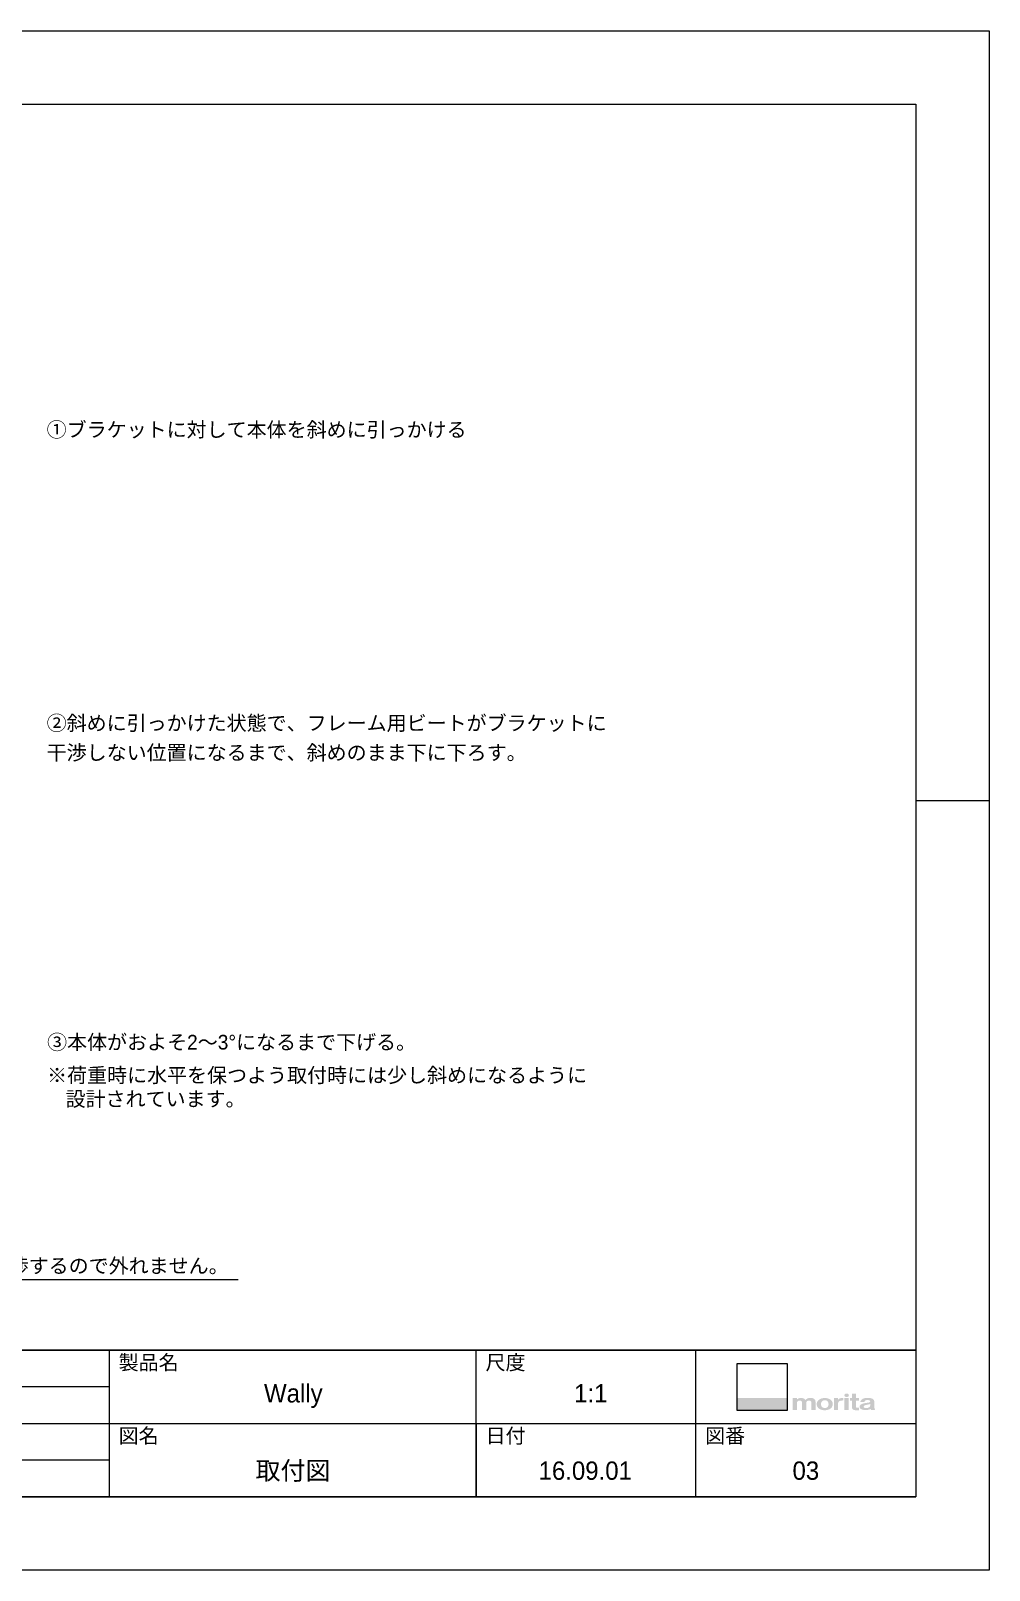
# Model space of a CAD drawing. Header units: millimetres. Extents: x 294 to 1873, y 2566 to 2986.
# Drawn here: x 786.8 to 917.5, y 2566 to 2776 of the extents above; entities that cross this region are included whole.
import ezdxf
from ezdxf import colors
from ezdxf.entities.mleader import LeaderData, LeaderLine
from ezdxf.enums import TextEntityAlignment as Align
from ezdxf.math import Vec2, Vec3

# ---------------------------------------------------------------- set-up
doc = ezdxf.new("R2010")
doc.units = ezdxf.units.MM
doc.layers.add('0 @ 1', color=7, linetype='Continuous')
doc.layers.add('寸法', color=255, linetype='Continuous', lineweight=9)
doc.layers.add('寸法・仕様', color=255, linetype='Continuous', lineweight=9)
doc.styles.add('x1', font='', dxfattribs={"height": 2})
doc.styles.add('図面枠', font='', dxfattribs={"height": 2.5})
doc.styles.get('x1').set_extended_font_data('MS PGothic')
doc.styles.get('図面枠').set_extended_font_data('MS PGothic')

# ---------------------------------------------------------------- blocks, each defined once
blk = doc.blocks.new('Morita Aluminum for WEB')
h = blk.add_hatch(color=256)
h.dxf.hatch_style = 1
edge = h.paths.add_edge_path()
edge.add_spline(control_points=[(265.61, 18.56), (265.61, 18.72), (265.61, 18.85), (265.61, 18.85), (265.61, 18.98), (265.65, 19.08), (265.74, 19.15)], knot_values=[19, 19, 19, 19, 19.375023, 19.375023, 19.375023, 20.375023, 20.375023, 20.375023, 20.375023], degree=3, periodic=0)
edge.add_spline(control_points=[(265.74, 19.15), (265.8, 19.2), (265.88, 19.22), (265.97, 19.22)], knot_values=[18, 18, 18, 18, 19, 19, 19, 19], degree=3, periodic=0)
edge.add_spline(control_points=[(265.97, 19.22), (266.06, 19.22), (266.12, 19.21), (266.18, 19.18)], knot_values=[17, 17, 17, 17, 18, 18, 18, 18], degree=3, periodic=0)
edge.add_spline(control_points=[(266.18, 19.18), (266.26, 19.13), (266.31, 19.05), (266.31, 18.94)], knot_values=[16, 16, 16, 16, 17, 17, 17, 17], degree=3, periodic=0)
edge.add_spline(control_points=[(266.31, 18.94), (266.31, 18.94), (266.31, 17.92), (266.31, 17.92), (266.31, 17.92), (266.45, 17.92), (266.59, 17.92)], knot_values=[14.5, 14.5, 14.5, 14.5, 15.5, 15.5, 15.5, 16, 16, 16, 16], degree=3, periodic=0)
edge.add_spline(control_points=[(266.59, 17.92), (266.74, 17.92), (266.88, 17.92), (266.88, 17.92), (266.88, 17.92), (266.88, 18.15), (266.88, 18.39)], knot_values=[13.5, 13.5, 13.5, 13.5, 14, 14, 14, 14.5, 14.5, 14.5, 14.5], degree=3, periodic=0)
edge.add_spline(control_points=[(266.88, 18.39), (266.88, 18.62), (266.88, 18.85), (266.88, 18.85), (266.88, 18.99), (266.92, 19.09), (266.99, 19.15)], knot_values=[12, 12, 12, 12, 12.5, 12.5, 12.5, 13.5, 13.5, 13.5, 13.5], degree=3, periodic=0)
edge.add_spline(control_points=[(266.99, 19.15), (267.06, 19.2), (267.14, 19.22), (267.24, 19.22)], knot_values=[11, 11, 11, 11, 12, 12, 12, 12], degree=3, periodic=0)
edge.add_spline(control_points=[(267.24, 19.22), (267.33, 19.22), (267.4, 19.21), (267.45, 19.18)], knot_values=[10, 10, 10, 10, 11, 11, 11, 11], degree=3, periodic=0)
edge.add_spline(control_points=[(267.45, 19.18), (267.55, 19.12), (267.6, 19.04), (267.6, 18.94)], knot_values=[9, 9, 9, 9, 10, 10, 10, 10], degree=3, periodic=0)
edge.add_spline(control_points=[(267.6, 18.94), (267.6, 18.94), (267.6, 17.92), (267.6, 17.92), (267.6, 17.92), (267.74, 17.92), (267.88, 17.92)], knot_values=[7.5, 7.5, 7.5, 7.5, 8.5, 8.5, 8.5, 9, 9, 9, 9], degree=3, periodic=0)
edge.add_spline(control_points=[(267.88, 17.92), (268.01, 17.92), (268.15, 17.92), (268.15, 17.92), (268.15, 17.92), (268.15, 18.2), (268.15, 18.48)], knot_values=[6.5, 6.5, 6.5, 6.5, 7, 7, 7, 7.5, 7.5, 7.5, 7.5], degree=3, periodic=0)
edge.add_spline(control_points=[(268.15, 18.48), (268.15, 18.76), (268.15, 19.04), (268.15, 19.04), (268.15, 19.4), (267.92, 19.58), (267.45, 19.58)], knot_values=[5, 5, 5, 5, 5.5, 5.5, 5.5, 6.5, 6.5, 6.5, 6.5], degree=3, periodic=0)
edge.add_spline(control_points=[(267.45, 19.58), (267.16, 19.58), (266.94, 19.49), (266.78, 19.3)], knot_values=[4, 4, 4, 4, 5, 5, 5, 5], degree=3, periodic=0)
edge.add_spline(control_points=[(266.78, 19.3), (266.63, 19.49), (266.43, 19.58), (266.18, 19.58)], knot_values=[3, 3, 3, 3, 4, 4, 4, 4], degree=3, periodic=0)
edge.add_spline(control_points=[(266.18, 19.58), (265.93, 19.58), (265.74, 19.5), (265.61, 19.34)], knot_values=[2, 2, 2, 2, 3, 3, 3, 3], degree=3, periodic=0)
edge.add_spline(control_points=[(265.61, 19.34), (265.61, 19.34), (265.61, 19.56), (265.61, 19.56), (265.61, 19.56), (265.47, 19.56), (265.33, 19.56)], knot_values=[0.5, 0.5, 0.5, 0.5, 1.5, 1.5, 1.5, 2, 2, 2, 2], degree=3, periodic=0)
edge.add_spline(control_points=[(265.33, 19.56), (265.19, 19.56), (265.05, 19.56), (265.05, 19.56), (265.05, 19.56), (265.05, 19.33), (265.05, 19.04)], knot_values=[22.624977, 22.624977, 22.624977, 22.624977, 23.124977, 23.124977, 23.124977, 23.5, 23.5, 23.5, 23.5], degree=3, periodic=0)
edge.add_spline(control_points=[(265.05, 19.04), (265.05, 18.75), (265.05, 18.41), (265.05, 18.18)], knot_values=[22.249985, 22.249985, 22.249985, 22.249985, 22.624977, 22.624977, 22.624977, 22.624977], degree=3, periodic=0)
edge.add_spline(control_points=[(265.05, 18.18), (265.05, 18.12), (265.05, 18.07), (265.05, 18.03)], knot_values=[22.156237, 22.156237, 22.156237, 22.156237, 22.249985, 22.249985, 22.249985, 22.249985], degree=3, periodic=0)
edge.add_spline(control_points=[(265.05, 18.03), (265.05, 17.99), (265.05, 17.96), (265.05, 17.94)], knot_values=[22.062489, 22.062489, 22.062489, 22.062489, 22.156237, 22.156237, 22.156237, 22.156237], degree=3, periodic=0)
edge.add_spline(control_points=[(265.05, 17.94), (265.05, 17.94), (265.05, 17.93), (265.05, 17.93)], knot_values=[22.039052, 22.039052, 22.039052, 22.039052, 22.062489, 22.062489, 22.062489, 22.062489], degree=3, periodic=0)
edge.add_spline(control_points=[(265.05, 17.93), (265.05, 17.93), (265.05, 17.93), (265.05, 17.92)], knot_values=[22.015615, 22.015615, 22.015615, 22.015615, 22.039052, 22.039052, 22.039052, 22.039052], degree=3, periodic=0)
edge.add_spline(control_points=[(265.05, 17.92), (265.05, 17.92), (265.05, 17.92), (265.05, 17.92), (265.05, 17.92), (265.05, 17.92), (265.05, 17.92)], knot_values=[21.999868, 21.999868, 21.999868, 21.999868, 22, 22, 22, 22.000234, 22.000234, 22.000234, 22.000234], degree=3, periodic=0)
edge.add_spline(control_points=[(265.06, 17.92), (265.06, 17.92), (265.06, 17.92), (265.06, 17.92)], knot_values=[21.921867, 21.921867, 21.921867, 21.921867, 21.968741, 21.968741, 21.968741, 21.968741], degree=3, periodic=0)
edge.add_spline(control_points=[(265.06, 17.92), (265.07, 17.92), (265.07, 17.92), (265.08, 17.92)], knot_values=[21.874992, 21.874992, 21.874992, 21.874992, 21.921867, 21.921867, 21.921867, 21.921867], degree=3, periodic=0)
edge.add_spline(control_points=[(265.08, 17.92), (265.1, 17.92), (265.14, 17.92), (265.18, 17.92)], knot_values=[21.687496, 21.687496, 21.687496, 21.687496, 21.874992, 21.874992, 21.874992, 21.874992], degree=3, periodic=0)
edge.add_spline(control_points=[(265.18, 17.92), (265.23, 17.92), (265.28, 17.92), (265.33, 17.92)], knot_values=[21.5, 21.5, 21.5, 21.5, 21.687496, 21.687496, 21.687496, 21.687496], degree=3, periodic=0)
edge.add_spline(control_points=[(265.33, 17.92), (265.38, 17.92), (265.43, 17.92), (265.48, 17.92)], knot_values=[21.312504, 21.312504, 21.312504, 21.312504, 21.5, 21.5, 21.5, 21.5], degree=3, periodic=0)
edge.add_spline(control_points=[(265.48, 17.92), (265.52, 17.92), (265.56, 17.92), (265.58, 17.92)], knot_values=[21.125007, 21.125007, 21.125007, 21.125007, 21.312504, 21.312504, 21.312504, 21.312504], degree=3, periodic=0)
edge.add_spline(control_points=[(265.58, 17.92), (265.59, 17.92), (265.59, 17.92), (265.6, 17.92)], knot_values=[21.078133, 21.078133, 21.078133, 21.078133, 21.125007, 21.125007, 21.125007, 21.125007], degree=3, periodic=0)
edge.add_spline(control_points=[(265.61, 17.92), (265.61, 17.92), (265.61, 17.92), (265.61, 17.92), (265.61, 17.92), (265.61, 17.92), (265.61, 17.92)], knot_values=[20.999766, 20.999766, 20.999766, 20.999766, 21.000081, 21.000081, 21.000081, 21.000315, 21.000315, 21.000315, 21.000315], degree=3, periodic=0)
edge.add_spline(control_points=[(265.61, 17.93), (265.61, 17.93), (265.61, 17.93), (265.61, 17.93)], knot_values=[20.937511, 20.937511, 20.937511, 20.937511, 20.960948, 20.960948, 20.960948, 20.960948], degree=3, periodic=0)
edge.add_spline(control_points=[(265.61, 17.93), (265.61, 17.94), (265.61, 17.96), (265.61, 17.98)], knot_values=[20.843763, 20.843763, 20.843763, 20.843763, 20.937511, 20.937511, 20.937511, 20.937511], degree=3, periodic=0)
edge.add_spline(control_points=[(265.61, 17.98), (265.61, 18.01), (265.61, 18.04), (265.61, 18.07)], knot_values=[20.750015, 20.750015, 20.750015, 20.750015, 20.843763, 20.843763, 20.843763, 20.843763], degree=3, periodic=0)
edge.add_spline(control_points=[(265.61, 18.07), (265.61, 18.2), (265.61, 18.39), (265.61, 18.56)], knot_values=[20.375023, 20.375023, 20.375023, 20.375023, 20.750015, 20.750015, 20.750015, 20.750015], degree=3, periodic=0)
edge = h.paths.add_edge_path()
edge.add_spline(control_points=[(270.49, 18.77), (270.49, 19.05), (270.36, 19.26), (270.09, 19.41)], knot_values=[3, 3, 3, 3, 4, 4, 4, 4], degree=3, periodic=0)
edge.add_spline(control_points=[(270.09, 19.41), (269.88, 19.53), (269.63, 19.58), (269.33, 19.57)], knot_values=[2, 2, 2, 2, 3, 3, 3, 3], degree=3, periodic=0)
edge.add_spline(control_points=[(269.33, 19.57), (268.99, 19.55), (268.73, 19.45), (268.55, 19.27)], knot_values=[1, 1, 1, 1, 2, 2, 2, 2], degree=3, periodic=0)
edge.add_spline(control_points=[(268.55, 19.27), (268.39, 19.11), (268.31, 18.93), (268.31, 18.73)], knot_values=[0, 0, 0, 0, 1, 1, 1, 1], degree=3, periodic=0)
edge.add_spline(control_points=[(268.31, 18.73), (268.31, 18.44), (268.44, 18.22), (268.71, 18.07)], knot_values=[7, 7, 7, 7, 8, 8, 8, 8], degree=3, periodic=0)
edge.add_spline(control_points=[(268.71, 18.07), (268.91, 17.96), (269.14, 17.9), (269.41, 17.9)], knot_values=[6, 6, 6, 6, 7, 7, 7, 7], degree=3, periodic=0)
edge.add_spline(control_points=[(269.41, 17.9), (269.68, 17.9), (269.91, 17.96), (270.11, 18.07)], knot_values=[5, 5, 5, 5, 6, 6, 6, 6], degree=3, periodic=0)
edge.add_spline(control_points=[(270.11, 18.07), (270.37, 18.21), (270.49, 18.44), (270.49, 18.77)], knot_values=[4, 4, 4, 4, 5, 5, 5, 5], degree=3, periodic=0)
edge = h.paths.add_edge_path(flags=16)
edge.add_spline(control_points=[(268.9, 18.79), (268.91, 18.94), (268.97, 19.07), (269.09, 19.16)], knot_values=[7, 7, 7, 7, 8, 8, 8, 8], degree=3, periodic=0)
edge.add_spline(control_points=[(269.09, 19.16), (269.18, 19.23), (269.29, 19.27), (269.43, 19.27)], knot_values=[6, 6, 6, 6, 7, 7, 7, 7], degree=3, periodic=0)
edge.add_spline(control_points=[(269.43, 19.27), (269.62, 19.27), (269.76, 19.2), (269.85, 19.05)], knot_values=[5, 5, 5, 5, 6, 6, 6, 6], degree=3, periodic=0)
edge.add_spline(control_points=[(269.85, 19.05), (269.91, 18.95), (269.94, 18.82), (269.92, 18.64)], knot_values=[4, 4, 4, 4, 5, 5, 5, 5], degree=3, periodic=0)
edge.add_spline(control_points=[(269.92, 18.64), (269.9, 18.51), (269.85, 18.41), (269.79, 18.34)], knot_values=[3, 3, 3, 3, 4, 4, 4, 4], degree=3, periodic=0)
edge.add_spline(control_points=[(269.79, 18.34), (269.69, 18.24), (269.54, 18.19), (269.33, 18.21)], knot_values=[2, 2, 2, 2, 3, 3, 3, 3], degree=3, periodic=0)
edge.add_spline(control_points=[(269.33, 18.21), (269.17, 18.24), (269.05, 18.31), (268.97, 18.43)], knot_values=[1, 1, 1, 1, 2, 2, 2, 2], degree=3, periodic=0)
edge.add_spline(control_points=[(268.97, 18.43), (268.91, 18.52), (268.88, 18.64), (268.9, 18.79)], knot_values=[0, 0, 0, 0, 1, 1, 1, 1], degree=3, periodic=0)
edge = h.paths.add_edge_path()
edge.add_spline(control_points=[(271.22, 18.54), (271.22, 18.7), (271.22, 18.82), (271.22, 18.82), (271.22, 18.95), (271.28, 19.05), (271.39, 19.13)], knot_values=[7, 7, 7, 7, 7.375023, 7.375023, 7.375023, 8.375023, 8.375023, 8.375023, 8.375023], degree=3, periodic=0)
edge.add_spline(control_points=[(271.39, 19.13), (271.51, 19.2), (271.65, 19.23), (271.83, 19.23)], knot_values=[6, 6, 6, 6, 7, 7, 7, 7], degree=3, periodic=0)
edge.add_spline(control_points=[(271.83, 19.23), (271.83, 19.23), (271.93, 19.23), (271.93, 19.23), (271.93, 19.23), (271.93, 19.32), (271.93, 19.4)], knot_values=[4.5, 4.5, 4.5, 4.5, 5.5, 5.5, 5.5, 6, 6, 6, 6], degree=3, periodic=0)
edge.add_spline(control_points=[(271.93, 19.4), (271.93, 19.49), (271.93, 19.57), (271.93, 19.57), (271.81, 19.58), (271.7, 19.57), (271.6, 19.55)], knot_values=[3, 3, 3, 3, 3.5, 3.5, 3.5, 4.5, 4.5, 4.5, 4.5], degree=3, periodic=0)
edge.add_spline(control_points=[(271.6, 19.55), (271.46, 19.52), (271.34, 19.45), (271.22, 19.35)], knot_values=[2, 2, 2, 2, 3, 3, 3, 3], degree=3, periodic=0)
edge.add_spline(control_points=[(271.22, 19.35), (271.22, 19.35), (271.22, 19.56), (271.22, 19.56), (271.22, 19.56), (271.08, 19.56), (270.94, 19.56)], knot_values=[0.5, 0.5, 0.5, 0.5, 1.5, 1.5, 1.5, 2, 2, 2, 2], degree=3, periodic=0)
edge.add_spline(control_points=[(270.94, 19.56), (270.8, 19.56), (270.65, 19.56), (270.65, 19.56), (270.65, 19.56), (270.65, 19.33), (270.65, 19.04)], knot_values=[10.624977, 10.624977, 10.624977, 10.624977, 11.124977, 11.124977, 11.124977, 11.5, 11.5, 11.5, 11.5], degree=3, periodic=0)
edge.add_spline(control_points=[(270.65, 19.04), (270.65, 18.76), (270.65, 18.41), (270.65, 18.18)], knot_values=[10.249985, 10.249985, 10.249985, 10.249985, 10.624977, 10.624977, 10.624977, 10.624977], degree=3, periodic=0)
edge.add_spline(control_points=[(270.65, 18.18), (270.65, 18.12), (270.65, 18.07), (270.65, 18.03)], knot_values=[10.156237, 10.156237, 10.156237, 10.156237, 10.249985, 10.249985, 10.249985, 10.249985], degree=3, periodic=0)
edge.add_spline(control_points=[(270.65, 18.03), (270.65, 17.99), (270.65, 17.96), (270.65, 17.94)], knot_values=[10.062489, 10.062489, 10.062489, 10.062489, 10.156237, 10.156237, 10.156237, 10.156237], degree=3, periodic=0)
edge.add_spline(control_points=[(270.65, 17.94), (270.65, 17.94), (270.65, 17.94), (270.65, 17.93)], knot_values=[10.039052, 10.039052, 10.039052, 10.039052, 10.062489, 10.062489, 10.062489, 10.062489], degree=3, periodic=0)
edge.add_spline(control_points=[(270.65, 17.93), (270.65, 17.93), (270.65, 17.93), (270.65, 17.93)], knot_values=[10.015615, 10.015615, 10.015615, 10.015615, 10.039052, 10.039052, 10.039052, 10.039052], degree=3, periodic=0)
edge.add_spline(control_points=[(270.65, 17.93), (270.65, 17.93), (270.65, 17.93), (270.65, 17.93), (270.65, 17.93), (270.65, 17.93), (270.65, 17.93)], knot_values=[9.999868, 9.999868, 9.999868, 9.999868, 10, 10, 10, 10.000234, 10.000234, 10.000234, 10.000234], degree=3, periodic=0)
edge.add_spline(control_points=[(270.65, 17.93), (270.66, 17.93), (270.66, 17.93), (270.66, 17.93)], knot_values=[9.921867, 9.921867, 9.921867, 9.921867, 9.968741, 9.968741, 9.968741, 9.968741], degree=3, periodic=0)
edge.add_spline(control_points=[(270.66, 17.93), (270.67, 17.93), (270.67, 17.93), (270.68, 17.93)], knot_values=[9.874992, 9.874992, 9.874992, 9.874992, 9.921867, 9.921867, 9.921867, 9.921867], degree=3, periodic=0)
edge.add_spline(control_points=[(270.68, 17.93), (270.7, 17.93), (270.74, 17.93), (270.79, 17.93)], knot_values=[9.687496, 9.687496, 9.687496, 9.687496, 9.874993, 9.874993, 9.874993, 9.874993], degree=3, periodic=0)
edge.add_spline(control_points=[(270.79, 17.93), (270.83, 17.93), (270.88, 17.93), (270.94, 17.93)], knot_values=[9.5, 9.5, 9.5, 9.5, 9.687496, 9.687496, 9.687496, 9.687496], degree=3, periodic=0)
edge.add_spline(control_points=[(270.94, 17.93), (270.99, 17.93), (271.05, 17.93), (271.09, 17.93)], knot_values=[9.312504, 9.312504, 9.312504, 9.312504, 9.5, 9.5, 9.5, 9.5], degree=3, periodic=0)
edge.add_spline(control_points=[(271.09, 17.93), (271.14, 17.93), (271.18, 17.93), (271.2, 17.93)], knot_values=[9.125007, 9.125007, 9.125007, 9.125007, 9.312504, 9.312504, 9.312504, 9.312504], degree=3, periodic=0)
edge.add_spline(control_points=[(271.2, 17.93), (271.2, 17.93), (271.21, 17.93), (271.21, 17.93)], knot_values=[9.078133, 9.078133, 9.078133, 9.078133, 9.125008, 9.125008, 9.125008, 9.125008], degree=3, periodic=0)
edge.add_spline(control_points=[(271.22, 17.93), (271.22, 17.93), (271.22, 17.93), (271.22, 17.93), (271.22, 17.93), (271.22, 17.93), (271.22, 17.93)], knot_values=[8.999766, 8.999766, 8.999766, 8.999766, 9.000081, 9.000081, 9.000081, 9.000315, 9.000315, 9.000315, 9.000315], degree=3, periodic=0)
edge.add_spline(control_points=[(271.22, 17.93), (271.22, 17.93), (271.22, 17.93), (271.22, 17.94)], knot_values=[8.937511, 8.937511, 8.937511, 8.937511, 8.960948, 8.960948, 8.960948, 8.960948], degree=3, periodic=0)
edge.add_spline(control_points=[(271.22, 17.94), (271.22, 17.95), (271.22, 17.96), (271.22, 17.98)], knot_values=[8.843763, 8.843763, 8.843763, 8.843763, 8.937511, 8.937511, 8.937511, 8.937511], degree=3, periodic=0)
edge.add_spline(control_points=[(271.22, 17.98), (271.22, 18.01), (271.22, 18.03), (271.22, 18.07)], knot_values=[8.750015, 8.750015, 8.750015, 8.750015, 8.843763, 8.843763, 8.843763, 8.843763], degree=3, periodic=0)
edge.add_spline(control_points=[(271.22, 18.07), (271.22, 18.19), (271.22, 18.38), (271.22, 18.54)], knot_values=[8.375023, 8.375023, 8.375023, 8.375023, 8.750015, 8.750015, 8.750015, 8.750015], degree=3, periodic=0)
h.paths.add_polyline_path([(272.68, 19.55), (272.09, 19.55), (272.09, 17.92), (272.68, 17.92)])
edge = h.paths.add_edge_path()
edge.add_spline(control_points=[(272.7, 19.94), (272.7, 20.03), (272.67, 20.09), (272.6, 20.13)], knot_values=[5, 5, 5, 5, 6, 6, 6, 6], degree=3, periodic=0)
edge.add_spline(control_points=[(272.6, 20.13), (272.55, 20.16), (272.48, 20.17), (272.39, 20.17)], knot_values=[4, 4, 4, 4, 5, 5, 5, 5], degree=3, periodic=0)
edge.add_spline(control_points=[(272.39, 20.17), (272.31, 20.17), (272.24, 20.16), (272.19, 20.13)], knot_values=[3, 3, 3, 3, 4, 4, 4, 4], degree=3, periodic=0)
edge.add_spline(control_points=[(272.19, 20.13), (272.12, 20.09), (272.09, 20.03), (272.09, 19.94)], knot_values=[2, 2, 2, 2, 3, 3, 3, 3], degree=3, periodic=0)
edge.add_spline(control_points=[(272.09, 19.94), (272.09, 19.85), (272.12, 19.79), (272.19, 19.76)], knot_values=[1, 1, 1, 1, 2, 2, 2, 2], degree=3, periodic=0)
edge.add_spline(control_points=[(272.19, 19.76), (272.24, 19.73), (272.31, 19.71), (272.39, 19.71)], knot_values=[0, 0, 0, 0, 1, 1, 1, 1], degree=3, periodic=0)
edge.add_spline(control_points=[(272.39, 19.71), (272.48, 19.71), (272.55, 19.73), (272.6, 19.76)], knot_values=[7, 7, 7, 7, 8, 8, 8, 8], degree=3, periodic=0)
edge.add_spline(control_points=[(272.6, 19.76), (272.67, 19.79), (272.7, 19.85), (272.7, 19.94)], knot_values=[6, 6, 6, 6, 7, 7, 7, 7], degree=3, periodic=0)
edge = h.paths.add_edge_path()
edge.add_spline(control_points=[(273.87, 19.22), (273.97, 19.22), (274.06, 19.22), (274.06, 19.22), (274.06, 19.22), (274.06, 19.3), (274.06, 19.39)], knot_values=[5.5, 5.5, 5.5, 5.5, 6, 6, 6, 6.5, 6.5, 6.5, 6.5], degree=3, periodic=0)
edge.add_spline(control_points=[(274.06, 19.39), (274.06, 19.47), (274.06, 19.55), (274.06, 19.55), (274.06, 19.55), (273.97, 19.55), (273.87, 19.55)], knot_values=[4.5, 4.5, 4.5, 4.5, 5, 5, 5, 5.5, 5.5, 5.5, 5.5], degree=3, periodic=0)
edge.add_spline(control_points=[(273.87, 19.55), (273.78, 19.55), (273.68, 19.55), (273.68, 19.55), (273.68, 19.55), (273.68, 19.7), (273.68, 19.85)], knot_values=[3.5, 3.5, 3.5, 3.5, 4, 4, 4, 4.5, 4.5, 4.5, 4.5], degree=3, periodic=0)
edge.add_spline(control_points=[(273.68, 19.85), (273.68, 20.01), (273.68, 20.16), (273.68, 20.16), (273.68, 20.16), (273.55, 20.16), (273.41, 20.16)], knot_values=[2.5, 2.5, 2.5, 2.5, 3, 3, 3, 3.5, 3.5, 3.5, 3.5], degree=3, periodic=0)
edge.add_spline(control_points=[(273.41, 20.16), (273.27, 20.16), (273.13, 20.16), (273.13, 20.16), (273.13, 20.16), (273.13, 20.01), (273.13, 19.85)], knot_values=[1.5, 1.5, 1.5, 1.5, 2, 2, 2, 2.5, 2.5, 2.5, 2.5], degree=3, periodic=0)
edge.add_spline(control_points=[(273.13, 19.85), (273.13, 19.7), (273.13, 19.55), (273.13, 19.55), (273.13, 19.55), (273.06, 19.55), (272.99, 19.55)], knot_values=[0.5, 0.5, 0.5, 0.5, 1, 1, 1, 1.5, 1.5, 1.5, 1.5], degree=3, periodic=0)
edge.add_spline(control_points=[(272.99, 19.55), (272.92, 19.55), (272.85, 19.55), (272.85, 19.55), (272.85, 19.55), (272.85, 19.5), (272.85, 19.45)], knot_values=[16.624977, 16.624977, 16.624977, 16.624977, 17.124977, 17.124977, 17.124977, 17.5, 17.5, 17.5, 17.5], degree=3, periodic=0)
edge.add_spline(control_points=[(272.85, 19.45), (272.85, 19.39), (272.85, 19.32), (272.85, 19.27)], knot_values=[16.249985, 16.249985, 16.249985, 16.249985, 16.624977, 16.624977, 16.624977, 16.624977], degree=3, periodic=0)
edge.add_spline(control_points=[(272.85, 19.27), (272.85, 19.26), (272.85, 19.25), (272.85, 19.24)], knot_values=[16.156237, 16.156237, 16.156237, 16.156237, 16.249985, 16.249985, 16.249985, 16.249985], degree=3, periodic=0)
edge.add_spline(control_points=[(272.85, 19.24), (272.85, 19.23), (272.85, 19.23), (272.85, 19.23)], knot_values=[16.062489, 16.062489, 16.062489, 16.062489, 16.156237, 16.156237, 16.156237, 16.156237], degree=3, periodic=0)
edge.add_spline(control_points=[(272.85, 19.22), (272.85, 19.22), (272.85, 19.22), (272.85, 19.22), (272.85, 19.22), (272.85, 19.22), (272.85, 19.22)], knot_values=[15.999685, 15.999685, 15.999685, 15.999685, 16, 16, 16, 16.0006, 16.0006, 16.0006, 16.0006], degree=3, periodic=0)
edge.add_spline(control_points=[(272.85, 19.22), (272.85, 19.22), (272.86, 19.22), (272.86, 19.22)], knot_values=[15.874992, 15.874992, 15.874992, 15.874992, 15.921867, 15.921867, 15.921867, 15.921867], degree=3, periodic=0)
edge.add_spline(control_points=[(272.86, 19.22), (272.87, 19.22), (272.89, 19.22), (272.91, 19.22)], knot_values=[15.687496, 15.687496, 15.687496, 15.687496, 15.874992, 15.874992, 15.874992, 15.874992], degree=3, periodic=0)
edge.add_spline(control_points=[(272.91, 19.22), (272.94, 19.22), (272.96, 19.22), (272.99, 19.22)], knot_values=[15.5, 15.5, 15.5, 15.5, 15.687496, 15.687496, 15.687496, 15.687496], degree=3, periodic=0)
edge.add_spline(control_points=[(272.99, 19.22), (273.02, 19.22), (273.04, 19.22), (273.07, 19.22)], knot_values=[15.312504, 15.312504, 15.312504, 15.312504, 15.5, 15.5, 15.5, 15.5], degree=3, periodic=0)
edge.add_spline(control_points=[(273.07, 19.22), (273.09, 19.22), (273.11, 19.22), (273.12, 19.22)], knot_values=[15.125008, 15.125008, 15.125008, 15.125008, 15.312504, 15.312504, 15.312504, 15.312504], degree=3, periodic=0)
edge.add_spline(control_points=[(273.12, 19.22), (273.12, 19.22), (273.13, 19.22), (273.13, 19.22)], knot_values=[15.078133, 15.078133, 15.078133, 15.078133, 15.125008, 15.125008, 15.125008, 15.125008], degree=3, periodic=0)
edge.add_spline(control_points=[(273.13, 19.22), (273.13, 19.22), (273.13, 19.22), (273.13, 19.22)], knot_values=[15.031259, 15.031259, 15.031259, 15.031259, 15.078133, 15.078133, 15.078133, 15.078133], degree=3, periodic=0)
edge.add_spline(control_points=[(273.13, 19.22), (273.13, 19.22), (273.13, 19.22), (273.13, 19.22)], knot_values=[15.019541, 15.019541, 15.019541, 15.019541, 15.031259, 15.031259, 15.031259, 15.031259], degree=3, periodic=0)
edge.add_spline(control_points=[(273.13, 19.22), (273.13, 19.22), (273.13, 19.22), (273.13, 19.22)], knot_values=[15.007822, 15.007822, 15.007822, 15.007822, 15.019541, 15.019541, 15.019541, 15.019541], degree=3, periodic=0)
edge.add_spline(control_points=[(273.13, 19.22), (273.13, 19.22), (273.13, 19.22), (273.13, 19.22)], knot_values=[15.004893, 15.004893, 15.004893, 15.004893, 15.007822, 15.007822, 15.007822, 15.007822], degree=3, periodic=0)
edge.add_spline(control_points=[(273.13, 19.22), (273.13, 19.22), (273.13, 19.22), (273.13, 19.22)], knot_values=[15.001963, 15.001963, 15.001963, 15.001963, 15.004893, 15.004893, 15.004893, 15.004893], degree=3, periodic=0)
edge.add_spline(control_points=[(273.13, 19.22), (273.13, 19.22), (273.13, 19.22), (273.13, 19.22)], knot_values=[15.001231, 15.001231, 15.001231, 15.001231, 15.001963, 15.001963, 15.001963, 15.001963], degree=3, periodic=0)
edge.add_spline(control_points=[(273.13, 19.22), (273.13, 19.22), (273.13, 19.22), (273.13, 19.22)], knot_values=[15.000498, 15.000498, 15.000498, 15.000498, 15.001231, 15.001231, 15.001231, 15.001231], degree=3, periodic=0)
edge.add_spline(control_points=[(273.13, 19.22), (273.13, 19.22), (273.13, 19.21), (273.13, 19.21)], knot_values=[14.937511, 14.937511, 14.937511, 14.937511, 14.960948, 14.960948, 14.960948, 14.960948], degree=3, periodic=0)
edge.add_spline(control_points=[(273.13, 19.21), (273.13, 19.2), (273.13, 19.18), (273.13, 19.16)], knot_values=[14.843763, 14.843763, 14.843763, 14.843763, 14.937511, 14.937511, 14.937511, 14.937511], degree=3, periodic=0)
edge.add_spline(control_points=[(273.13, 19.16), (273.13, 19.13), (273.13, 19.1), (273.13, 19.07)], knot_values=[14.750015, 14.750015, 14.750015, 14.750015, 14.843763, 14.843763, 14.843763, 14.843763], degree=3, periodic=0)
edge.add_spline(control_points=[(273.13, 19.07), (273.13, 18.93), (273.13, 18.72), (273.13, 18.55)], knot_values=[14.375023, 14.375023, 14.375023, 14.375023, 14.750015, 14.750015, 14.750015, 14.750015], degree=3, periodic=0)
edge.add_spline(control_points=[(273.13, 18.55), (273.13, 18.38), (273.13, 18.24), (273.13, 18.24), (273.13, 18.13), (273.18, 18.04), (273.27, 17.99)], knot_values=[13, 13, 13, 13, 13.375023, 13.375023, 13.375023, 14.375023, 14.375023, 14.375023, 14.375023], degree=3, periodic=0)
edge.add_spline(control_points=[(273.27, 17.99), (273.37, 17.93), (273.52, 17.9), (273.72, 17.9)], knot_values=[12, 12, 12, 12, 13, 13, 13, 13], degree=3, periodic=0)
edge.add_spline(control_points=[(273.72, 17.9), (273.72, 17.9), (274.08, 17.9), (274.08, 17.9), (274.08, 17.9), (274.08, 17.99), (274.08, 18.07)], knot_values=[10.5, 10.5, 10.5, 10.5, 11.5, 11.5, 11.5, 12, 12, 12, 12], degree=3, periodic=0)
edge.add_spline(control_points=[(274.08, 18.07), (274.08, 18.16), (274.08, 18.24), (274.08, 18.24), (274.08, 18.24), (274.02, 18.24), (273.96, 18.24)], knot_values=[9.5, 9.5, 9.5, 9.5, 10, 10, 10, 10.5, 10.5, 10.5, 10.5], degree=3, periodic=0)
edge.add_spline(control_points=[(273.96, 18.24), (273.9, 18.24), (273.84, 18.24), (273.84, 18.24), (273.73, 18.24), (273.68, 18.27), (273.68, 18.33)], knot_values=[8, 8, 8, 8, 8.5, 8.5, 8.5, 9.5, 9.5, 9.5, 9.5], degree=3, periodic=0)
edge.add_spline(control_points=[(273.68, 18.33), (273.68, 18.33), (273.68, 19.22), (273.68, 19.22), (273.68, 19.22), (273.78, 19.22), (273.87, 19.22)], knot_values=[6.5, 6.5, 6.5, 6.5, 7.5, 7.5, 7.5, 8, 8, 8, 8], degree=3, periodic=0)
edge = h.paths.add_edge_path()
edge.add_spline(control_points=[(274.99, 19.25), (275.08, 19.29), (275.25, 19.31), (275.4, 19.28)], knot_values=[15, 15, 15, 15, 16, 16, 16, 16], degree=3, periodic=0)
edge.add_spline(control_points=[(275.4, 19.28), (275.54, 19.25), (275.61, 19.19), (275.61, 19.1)], knot_values=[14, 14, 14, 14, 15, 15, 15, 15], degree=3, periodic=0)
edge.add_spline(control_points=[(275.61, 19.1), (275.61, 19.03), (275.55, 18.98), (275.42, 18.95)], knot_values=[13, 13, 13, 13, 14, 14, 14, 14], degree=3, periodic=0)
edge.add_spline(control_points=[(275.42, 18.95), (275.32, 18.93), (275.14, 18.91), (274.89, 18.87)], knot_values=[12, 12, 12, 12, 13, 13, 13, 13], degree=3, periodic=0)
edge.add_spline(control_points=[(274.89, 18.87), (274.36, 18.79), (274.12, 18.61), (274.17, 18.32)], knot_values=[11, 11, 11, 11, 12, 12, 12, 12], degree=3, periodic=0)
edge.add_spline(control_points=[(274.17, 18.32), (274.21, 18.12), (274.39, 18), (274.72, 17.94)], knot_values=[10, 10, 10, 10, 11, 11, 11, 11], degree=3, periodic=0)
edge.add_spline(control_points=[(274.72, 17.94), (275.05, 17.88), (275.36, 17.92), (275.65, 18.08)], knot_values=[9, 9, 9, 9, 10, 10, 10, 10], degree=3, periodic=0)
edge.add_spline(control_points=[(275.65, 18.08), (275.65, 18.08), (275.71, 17.93), (275.71, 17.93), (275.71, 17.93), (275.85, 17.93), (275.99, 17.93)], knot_values=[7.5, 7.5, 7.5, 7.5, 8.5, 8.5, 8.5, 9, 9, 9, 9], degree=3, periodic=0)
edge.add_spline(control_points=[(275.99, 17.93), (276.14, 17.93), (276.28, 17.93), (276.28, 17.93), (276.21, 18.06), (276.18, 18.21), (276.18, 18.35)], knot_values=[6, 6, 6, 6, 6.5, 6.5, 6.5, 7.5, 7.5, 7.5, 7.5], degree=3, periodic=0)
edge.add_spline(control_points=[(276.18, 18.35), (276.18, 18.35), (276.18, 18.97), (276.18, 18.97), (276.18, 19.2), (276.1, 19.36), (275.94, 19.45)], knot_values=[4, 4, 4, 4, 5, 5, 5, 6, 6, 6, 6], degree=3, periodic=0)
edge.add_spline(control_points=[(275.94, 19.45), (275.77, 19.54), (275.54, 19.59), (275.25, 19.59)], knot_values=[3, 3, 3, 3, 4, 4, 4, 4], degree=3, periodic=0)
edge.add_spline(control_points=[(275.25, 19.59), (274.96, 19.59), (274.73, 19.54), (274.57, 19.44)], knot_values=[2, 2, 2, 2, 3, 3, 3, 3], degree=3, periodic=0)
edge.add_spline(control_points=[(274.57, 19.44), (274.39, 19.33), (274.29, 19.19), (274.26, 19.04)], knot_values=[1, 1, 1, 1, 2, 2, 2, 2], degree=3, periodic=0)
edge.add_spline(control_points=[(274.26, 19.04), (274.26, 19.04), (274.81, 19.04), (274.81, 19.04)], knot_values=[0, 0, 0, 0, 1, 1, 1, 1], degree=3, periodic=0)
edge.add_spline(control_points=[(274.81, 19.04), (274.83, 19.15), (274.92, 19.22), (274.99, 19.25)], knot_values=[16, 16, 16, 16, 17, 17, 17, 17], degree=3, periodic=0)
edge = h.paths.add_edge_path(flags=16)
edge.add_spline(control_points=[(274.72, 18.34), (274.69, 18.46), (274.79, 18.55), (275, 18.61)], knot_values=[2, 2, 2, 2, 3, 3, 3, 3], degree=3, periodic=0)
edge.add_spline(control_points=[(275, 18.61), (275.13, 18.64), (275.25, 18.67), (275.37, 18.69)], knot_values=[1, 1, 1, 1, 2, 2, 2, 2], degree=3, periodic=0)
edge.add_spline(control_points=[(275.37, 18.69), (275.49, 18.72), (275.58, 18.74), (275.61, 18.76), (275.61, 18.76), (275.61, 18.71), (275.61, 18.66)], knot_values=[6.5, 6.5, 6.5, 6.5, 7.5, 7.5, 7.5, 8, 8, 8, 8], degree=3, periodic=0)
edge.add_spline(control_points=[(275.61, 18.66), (275.61, 18.61), (275.61, 18.55), (275.61, 18.55), (275.61, 18.48), (275.58, 18.4), (275.5, 18.33)], knot_values=[5, 5, 5, 5, 5.5, 5.5, 5.5, 6.5, 6.5, 6.5, 6.5], degree=3, periodic=0)
edge.add_spline(control_points=[(275.5, 18.33), (275.41, 18.25), (275.28, 18.2), (275.12, 18.19)], knot_values=[4, 4, 4, 4, 5, 5, 5, 5], degree=3, periodic=0)
edge.add_spline(control_points=[(275.12, 18.19), (274.89, 18.18), (274.76, 18.23), (274.72, 18.34)], knot_values=[3, 3, 3, 3, 4, 4, 4, 4], degree=3, periodic=0)
h.paths.add_polyline_path([(264.33, 19.56), (257.41, 19.56), (257.41, 17.93), (264.33, 17.93)])
for p, q in [((281.84, 101.08), (291.84, 101.08)), ((4.84, 26.08), (281.84, 26.08)), ((171.84, 6.08), (171.84, 26.08)), ((221.84, 6.08), (221.84, 26.08)), ((251.84, 6.08), (251.84, 26.08)), ((251.84, 6.08), (251.84, 26.08)), ((257.41, 24.24), (257.41, 17.93)), ((264.33, 24.24), (257.41, 24.24)), ((264.33, 17.93), (264.33, 24.24)), ((171.84, 21.08), (4.84, 21.08)), ((257.41, 17.93), (264.33, 17.93)), ((4.84, 16.08), (281.84, 16.08)), ((171.84, 11.08), (4.84, 11.08)), ((4.84, 6.08), (281.84, 6.08))]:
    blk.add_line(p, q)
for points in [[(-5.16, 206.08), (291.84, 206.08), (291.84, -3.92), (-5.16, -3.92)], [(4.84, 196.08), (281.84, 196.08), (281.84, 6.08), (4.84, 6.08)]]:
    blk.add_lwpolyline(points, close=True)
at = {"layer": '0 @ 1', "attachment_point": 1, "style": 'x1'}
for s, insert, char_height in [('製品名', (173.09, 25.42), 2), ('尺度', (223.14, 25.42), 2), ('1:1', (235.22, 21.46), 2.5), ('図名', (173.09, 15.42), 2), ('日付', (223.14, 15.42), 2), ('図番', (253.09, 15.42), 2)]:
    blk.add_mtext_dynamic_manual_height_columns(s, width=13.9578, gutter_width=1, heights=[0], dxfattribs=dict(at, insert=insert, char_height=char_height))

msp = doc.modelspace()

# ---------------------------------------------------------------- linework, layer by layer
for points in [[(630.52, 2766.03), (907.52, 2766.03), (907.52, 2596.03), (630.52, 2596.03)], [(797.52, 2586.03), (847.52, 2586.03), (847.52, 2576.03), (797.52, 2576.03)]]:
    msp.add_lwpolyline(points, close=True)

# ---------------------------------------------------------------- block references
msp.add_blockref('Morita Aluminum for WEB', (625.68, 2569.95))

# ---------------------------------------------------------------- texts
at = {"linetype": 'Continuous', "style": '図面枠'}
for s, p in [('Wally', (822.6, 2588.91)), ('取付図', (822.56, 2578.36)), ('16.09.01', (862.42, 2578.36)), ('03', (892.51, 2578.36))]:
    msp.add_text(s, height=2.5, dxfattribs=at).set_placement(p, align=Align.CENTER)
at = {"layer": '寸法・仕様', "style": 'x1'}
for s, p in [('①ブラケットに対して本体を斜めに引っかける', (788.95, 2720.62)), ('②斜めに引っかけた状態で、フレーム用ビートがブラケットに', (788.95, 2680.59)), ('干渉しない位置になるまで、斜めのまま下に下ろす。', (788.95, 2676.56)), ('③本体がおよそ2～3°になるまで下げる。', (789.01, 2637.06)), ('※荷重時に水平を保つよう取付時には少し斜めになるように', (789.01, 2632.55)), ('  設計されています。', (790.08, 2629.31))]:
    msp.add_text(s, height=2, dxfattribs=at).set_placement(p)

# ---------------------------------------------------------------- leaders
at = {"layer": '寸法', "linetype": 'Continuous'}
ml = msp.add_multileader_mtext('Standard', dxfattribs=at)
ml.set_content('※本体に真下から垂直に力が加わっても、フレーム用ビートとブラケットが干渉するので外れません。', color=256, style='x1')
ml.set_leader_properties()
ml.build(insert=Vec2(0, 0))
ml.multileader.update_dxf_attribs({"text_left_attachment_type": 5, "text_right_attachment_type": 5, "dogleg_length": 0.5, "arrow_head_size": 3})
ctx = ml.context
ctx.base_point, ctx.char_height, ctx.arrow_head_size, ctx.landing_gap_size, ctx.plane_origin = Vec3(687.79, 2605.69), 2, 3, 0.5, Vec3(667.04, 2623.97)
ctx.left_attachment, ctx.right_attachment = 5, 5
notes = []
notes.append((ctx, [(0, (1, 1, 0), (686.22, 2605.69), (1, 0), 1.57, [(0, [(664.57, 2631.35)], 0, [])])]))
ctx.mtext.insert, ctx.mtext.flow_direction = Vec3(688.29, 2608.56), 5
for ctx, leaders in notes:
    for number, flags, end, landing, length, lines in leaders:
        leader = LeaderData()
        leader.index, (leader.has_last_leader_line, leader.has_dogleg_vector, leader.attachment_direction) = number, flags
        leader.last_leader_point, leader.dogleg_vector, leader.dogleg_length = Vec3(end), Vec3(landing), length
        for number, points, colour, breaks in lines:
            line = LeaderLine()
            line.index, line.vertices, line.color, line.breaks = number, Vec3.list(points), colors.encode_raw_color(colour), breaks
            leader.lines.append(line)
        ctx.leaders.append(leader)

doc.saveas('drawing.dxf')
